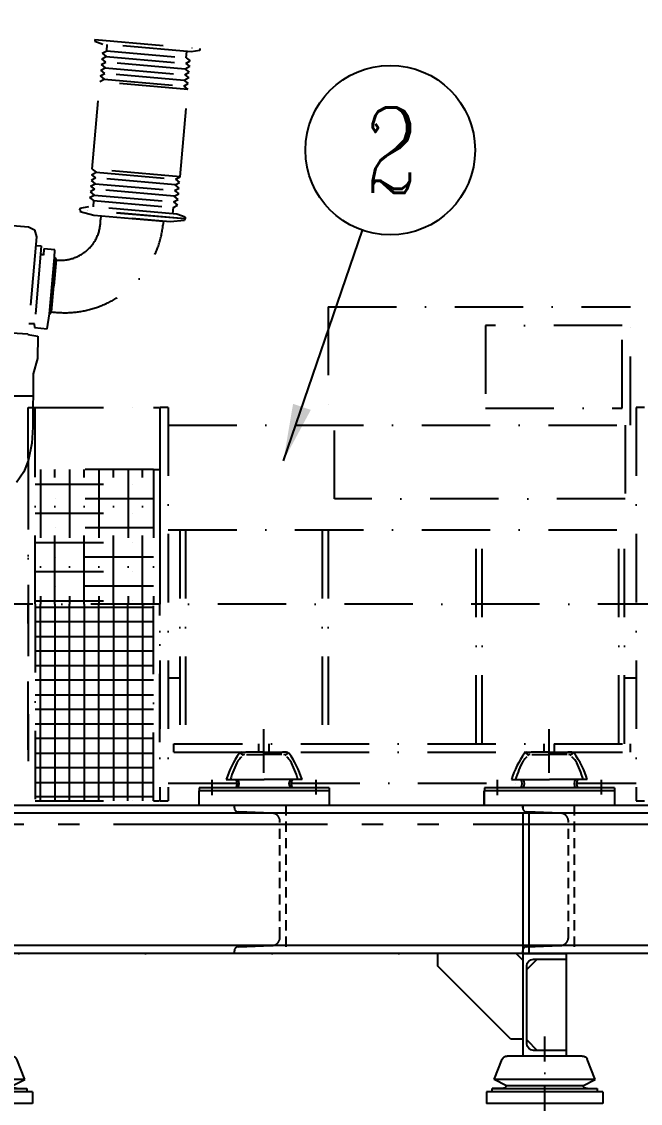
# Model space of a CAD drawing. Extents: x 33214 to 95067, y 8279 to 51908.
# Drawn here: x 43888 to 44972, y 43238 to 45136 of the extents above; entities that cross this region are included whole.
import ezdxf
from ezdxf.enums import TextEntityAlignment as Align

# ---------------------------------------------------------------- set-up
doc = ezdxf.new("R2010")
doc.units = 0
doc.header["$LTSCALE"] = 300
doc.header["$MEASUREMENT"] = 0
for name, pattern in [('CENTRUML1', [11, 6, -2, 1, -2]), ('DASHEDTHIN0', [4, 2.5, -1.5]), ('DIVIDE2', [0.625, 0.25, -0.125, 0, -0.125, 0, -0.125]), ('PHANTOM', [2.1, 1.25, -0.2, 0.125, -0.2, 0.125, -0.2]), ('SNT-025', [0.74, 0.4, -0.17, 0, -0.17]), ('STP-035', [0.24, 0.15, -0.09]), ('STRECKAD1', [10, 5, -5])]:
    doc.linetypes.add(name, pattern=pattern)
for name, color, linetype in [('CENTRL-LMEK0', 2, 'CENTRUML1'), ('CO1', 1, 'CONTINUOUS'), ('DAMPER', 6, 'CONTINUOUS'), ('HIDDLN-LMEC0', 3, 'DASHEDTHIN0'), ('INNERG-LMEK0', 2, 'CONTINUOUS'), ('KOMP', 1, 'CONTINUOUS'), ('OBRYS', 6, 'CONTINUOUS'), ('POSNR', 2, 'CONTINUOUS'), ('Poz', 1, 'CONTINUOUS'), ('S0CO3', 3, 'CONTINUOUS'), ('S0PH1', 1, 'PHANTOM'), ('S0TX1', 1, 'CONTINUOUS'), ('SKYMLI-LMEK0', 3, 'STRECKAD1')]:
    doc.layers.add(name, color=color, linetype=linetype)
doc.styles.add('LIT2_5', font='Romanc.shx', dxfattribs={"width": 0.85})
doc.styles.get("Standard").update_dxf_attribs({"font": 'txt.shx', "height": 100})
doc.dimstyles.get("Standard").update_dxf_attribs({"dimscale": 100, "dimtxt": 100, "dimasz": 1, "dimexe": 0.05, "dimexo": 0.05, "dimgap": 0.5, "dimtad": 1, "dimdec": 0, "dimdsep": 46, "dimtxsty": 'STANDARD', "dimcen": 1.5, "dimclrd": 1, "dimclre": 1, "dimclrt": 2, "dimadec": 0, "dimazin": 0, "dimtfac": 1, "dimtdec": 0, "dimtmove": 2, "dimatfit": 3, "dimfxl": 1, "dimtolj": 1, "dimarcsym": 0})

# ---------------------------------------------------------------- blocks, each defined once
blk = doc.blocks.new('POS')
at = {"layer": 'POSNR'}
blk.add_circle((0, 0), 148.7, dxfattribs=at)
at = {"layer": 'S0TX1', "linetype": 'Continuous', "style": 'LIT2_5', "width": 0.723514}
blk.add_attdef('POS', text='', height=150, dxfattribs=at).set_placement((1.8, -75.1), align=Align.CENTER)
blk = doc.blocks.new('VIBRAKLOSSE')
at = {"layer": 'S0CO3', "linetype": 'Continuous'}
for p, q in [((-221.2, 55), (-186.6, 144.1)), ((-164.4, 157.5), (164.4, 157.5)), ((221.2, 55), (186.6, 144.1)), ((-221.2, 55), (221.2, 55)), ((-166.7, 26.6), (-221.2, 55)), ((166.7, 26.6), (221.2, 55)), ((-255, 0), (255, 0)), ((-255, 0), (-255, -50)), ((230, 15), (-230, 15)), ((-230, 15), (-230, 0)), ((-166.7, 26.6), (166.7, 26.6)), ((187.8, 15), (230, 15)), ((230, 0), (230, 15)), ((255, 0), (255, -50)), ((-255, -50), (255, -50))]:
    blk.add_line(p, q, dxfattribs=at)
for centre, start, end in [((-164.4, 132.5), 90, 152.468), ((164.4, 132.5), 27.532, 90), ((-187.8, 40), 270, 332.468), ((187.8, 40), 207.532, 270)]:
    blk.add_arc(centre, 25, start, end, dxfattribs=at)
at = {"layer": 'S0PH1', "linetype": 'SNT-025'}
blk.add_line((0, -88.2), (0, 242.8), dxfattribs=at)
blk = doc.blocks.new('U180')
at = {"layer": 'S0CO3', "linetype": 'Continuous'}
for p, q in [((0, 450), (-187.5, 450)), ((-187.5, 450), (-187.5, 425)), ((0, 0), (0, 450)), ((-45, 425), (-187.5, 425)), ((-15, 55), (-15, 395)), ((-187.5, 25), (-45, 25)), ((-187.5, 25), (-187.5, 0)), ((-187.5, 0), (0, 0))]:
    blk.add_line(p, q, dxfattribs=at)
for centre, start, end in [((-45, 395), 0, 90), ((-45, 55), 270, 0)]:
    blk.add_arc(centre, 30, start, end, dxfattribs=at)
blk = doc.blocks.new('FUNDAM2')
at = {"layer": 'CENTRL-LMEK0'}
for p, q in [((3541.3, 1418.6), (3541.3, 1351.9)), ((3996.9, 1418.6), (3996.9, 1354.3)), ((4791.3, 1418.6), (4791.3, 1351.9)), ((5246.9, 1418.6), (5246.9, 1354.3))]:
    blk.add_line(p, q, dxfattribs=at)
at = {"layer": 'DAMPER'}
for p, q in [((3672.3, 1541), (3690.5, 1541)), ((3720.6, 1541), (3690.5, 1541)), ((3693.2, 1529.5), (3770.6, 1529.5)), ((3770.6, 1541), (3720.6, 1541)), ((3770.6, 1541), (3820.6, 1541)), ((3848.1, 1529.5), (3770.6, 1529.5)), ((3820.6, 1541), (3850.8, 1541)), ((3869, 1541), (3850.8, 1541)), ((4922.3, 1541), (4940.5, 1541)), ((4970.6, 1541), (4940.5, 1541)), ((4943.2, 1529.5), (5020.6, 1529.5)), ((5020.6, 1541), (4970.6, 1541)), ((5020.6, 1541), (5070.6, 1541)), ((5098.1, 1529.5), (5020.6, 1529.5)), ((5070.6, 1541), (5100.8, 1541)), ((5119, 1541), (5100.8, 1541)), ((3485.6, 1384.2), (3485.6, 1371)), ((3645.6, 1384.2), (3485.6, 1384.2)), ((3604.4, 1420.5), (3645.6, 1420.5)), ((3645.6, 1420.5), (3770.6, 1420.5)), ((3895.6, 1384.2), (3645.6, 1384.2)), ((3895.6, 1420.5), (3770.6, 1420.5)), ((3936.9, 1420.5), (3895.6, 1420.5)), ((4055.6, 1384.2), (3895.6, 1384.2)), ((4055.6, 1384.2), (4055.6, 1371)), ((4895.6, 1384.2), (4735.6, 1384.2)), ((4735.6, 1384.2), (4735.6, 1371)), ((4854.4, 1420.5), (4895.6, 1420.5)), ((4895.6, 1420.5), (5020.6, 1420.5)), ((5145.6, 1384.2), (4895.6, 1384.2)), ((5145.6, 1420.5), (5020.6, 1420.5)), ((5186.9, 1420.5), (5145.6, 1420.5)), ((5305.6, 1384.2), (5145.6, 1384.2)), ((5305.6, 1384.2), (5305.6, 1371)), ((4055.6, 1371), (3485.6, 1371)), ((5305.6, 1371), (4735.6, 1371))]:
    blk.add_line(p, q, dxfattribs=at)
for centre, radius, start, end in [((3995.8, 1296.5), 410.5, 144.4201, 162.4257), ((3870.1, 1323.6), 279.2, 135.288, 140.0986), ((3672.3, 1528.5), 12.5, 90, 146.4666), ((3676.6, 1538.6), 8.04, 184.8908, 271.4288), ((3685.1, 1517.5), 12.5, 90, 146.4666), ((3856.2, 1517.5), 12.5, 33.5334, 90), ((3864.6, 1538.6), 8.04, 268.5712, 355.1092), ((3869, 1528.5), 12.5, 33.5334, 90), ((3671.2, 1323.6), 279.2, 39.9014, 44.712), ((3545.5, 1296.5), 410.5, 17.5743, 35.5799), ((5245.8, 1296.5), 410.5, 144.4201, 162.4257), ((5120.1, 1323.6), 279.2, 135.288, 140.0986), ((4922.3, 1528.5), 12.5, 90, 146.4666), ((4926.6, 1538.6), 8.04, 184.8908, 271.4288), ((4935.1, 1517.5), 12.5, 90, 146.4666), ((5106.2, 1517.5), 12.5, 33.5334, 90), ((5114.6, 1538.6), 8.04, 268.5712, 355.1092), ((5119, 1528.5), 12.5, 33.5334, 90), ((4921.2, 1323.6), 279.2, 39.9014, 44.712), ((4795.5, 1296.5), 410.5, 17.5743, 35.5799), ((4062.7, 1290), 459.1, 152.4005, 163.4917), ((3478.5, 1290), 459.1, 16.5083, 27.5995), ((5312.7, 1290), 459.1, 152.4005, 163.4917), ((4728.5, 1290), 459.1, 16.5083, 27.5995), ((3623.2, 1402.4), 28.9, 321.1124, 38.8876), ((3632.8, 1402.4), 28.9, 321.1124, 38.8876), ((3908.4, 1402.4), 28.9, 141.1124, 218.8876), ((3918.1, 1402.4), 28.9, 141.1124, 218.8876), ((4873.2, 1402.4), 28.9, 321.1124, 38.8876), ((4882.8, 1402.4), 28.9, 321.1124, 38.8876), ((5158.4, 1402.4), 28.9, 141.1124, 218.8876), ((5168.1, 1402.4), 28.9, 141.1124, 218.8876)]:
    blk.add_arc(centre, radius, start, end, dxfattribs=at)
at = {"layer": 'HIDDLN-LMEC0'}
blk.add_line((4734.5, 1307.5), (4734.5, 1370), dxfattribs=at)
at = {"layer": 'INNERG-LMEK0'}
for p, q in [((4055.6, 1371), (3485.6, 1371)), ((3485.6, 1308.5), (3485.6, 1371)), ((4055.6, 1371), (4055.6, 1308.5)), ((4735.6, 1308.5), (4735.6, 1371)), ((5305.6, 1371), (4735.6, 1371)), ((5305.6, 1371), (5305.6, 1308.5)), ((454.1, 1307.5), (6766.8, 1307.5)), ((6766.8, 1272.5), (-1608.2, 1272.5)), ((6766.8, 692.5), (86, 692.5)), ((5054.1, 657.5), (-398, 657.5))]:
    blk.add_line(p, q, dxfattribs=at)
blk.add_lwpolyline([(6754.3, 657.5), (-1595.7, 657.5)], dxfattribs=at)
at = {"layer": 'S0CO3', "linetype": 'Continuous'}
for p, q in [((4906.1, 657.5), (4906.1, 1272.5)), ((4931.2, 1272.5), (4931.2, 657.5)), ((4532, 601.1), (4532, 657.5)), ((4906.1, 626), (4874.5, 657.5)), ((4921.2, 587), (4966.8, 632.5)), ((5093.7, 632.5), (5093.7, 232.5)), ((4850.7, 282.5), (4532, 601.1)), ((4850.7, 282.5), (4906.1, 282.5)), ((4921.2, 278), (4966.8, 232.5))]:
    blk.add_line(p, q, dxfattribs=at)
at = {"layer": 'SKYMLI-LMEK0'}
for p, q in [((3640, 1295.8), (3640, 1307.5)), ((3640, 1307.5), (3865, 1307.5)), ((4890, 1307.5), (5115, 1307.5)), ((4904.2, 1295.8), (4904.2, 1307.5)), ((4904.2, 1307.5), (5129.2, 1307.5)), ((4906.3, 1296.8), (4906.3, 1308.5)), ((3804.9, 1272.5), (3657.5, 1278.3)), ((5069, 1272.5), (4921.7, 1278.3)), ((3640, 657.5), (3640, 669.2)), ((3657.5, 686.7), (3804.9, 692.5)), ((4904.2, 657.5), (4904.2, 669.2)), ((4921.7, 686.7), (5069, 692.5)), ((3865, 657.5), (3640, 657.5)), ((5129.2, 657.5), (4904.2, 657.5))]:
    blk.add_line(p, q, dxfattribs=at)
at = {"layer": 'SKYMLI-LMEK0', "linetype": 'STP-035'}
for p, q in [((3865, 1307.5), (3865, 657.5)), ((5129.2, 1307.5), (5129.2, 657.5)), ((3839.9, 727.5), (3839.9, 1237.5)), ((5104, 727.5), (5104, 1237.5))]:
    blk.add_line(p, q, dxfattribs=at)
at = {"layer": 'SKYMLI-LMEK0'}
for centre, radius, start, end in [((3657.5, 1295.8), 17.5, 180, 270), ((4921.7, 1295.8), 17.5, 180, 270), ((3804.9, 1237.5), 35, 0, 90), ((5069, 1237.5), 35, 0, 90), ((3804.9, 727.5), 35, 270, 0), ((5069, 727.5), 35, 270, 0), ((3657.5, 669.2), 17.5, 90, 180), ((4921.7, 669.2), 17.5, 90, 180)]:
    blk.add_arc(centre, radius, start, end, dxfattribs=at)
at = {"layer": 'S0CO3', "linetype": 'Continuous', "xscale": -1}
for name, p in [('U180', (4906.2, 207.5)), ('VIBRAKLOSSE', (2500, 50)), ('VIBRAKLOSSE', (5000, 50))]:
    blk.add_blockref(name, p, dxfattribs=at)
blk = doc.blocks.new('*X55')
at = {"layer": 'OBRYS', "color": 0}
for p, q in [((84.763054, 142.481445), (84.763054, 176.987442)), ((87.323051, 176.987442), (87.323051, 142.481445)), ((89.883057, 142.481445), (89.883057, 176.987442)), ((92.443054, 176.987442), (92.443054, 142.481445)), ((95.003052, 142.481445), (95.003052, 176.987442)), ((97.563057, 176.987442), (97.563057, 142.481445)), ((100.123055, 142.481445), (100.123055, 176.987442)), ((102.683052, 176.987442), (102.683052, 142.481445)), ((83.827057, 176.427444), (104.599052, 176.427444)), ((104.599052, 173.867447), (83.827057, 173.867447)), ((83.827057, 171.307449), (104.599052, 171.307449)), ((104.599052, 168.747452), (83.827057, 168.747452)), ((83.827057, 166.187454), (104.599052, 166.187454)), ((104.599052, 163.627441), (83.827057, 163.627441)), ((83.827057, 161.067444), (104.599052, 161.067444)), ((104.599052, 158.507446), (83.827057, 158.507446)), ((83.827057, 155.947449), (104.599052, 155.947449)), ((104.599052, 153.387451), (83.827057, 153.387451)), ((83.827057, 150.827454), (104.599052, 150.827454)), ((104.599052, 148.267441), (83.827057, 148.267441)), ((83.827057, 145.707443), (104.599052, 145.707443)), ((104.599052, 143.147446), (83.827057, 143.147446))]:
    blk.add_line(p, q, dxfattribs=at)

msp = doc.modelspace()

# ---------------------------------------------------------------- linework, layer by layer
at = {"layer": 'KOMP', "linetype": 'SNT-025'}
for p, q in [((44016.1, 45104.9, -64.8), (44015.9, 45102, -64.8)), ((44015.9, 45102, -64.8), (44030.4, 45096.7, -64.8)), ((44016.1, 45104.9, -64.8), (44200.4, 45088.8, -64.8)), ((44184.9, 45083.2, -64.8), (44030.4, 45096.7, -64.8)), ((44037, 45085.1, -64.8), (44037.9, 45096, -64.8)), ((44028.2, 45070.8, -64.8), (44036.1, 45075.1, -64.8)), ((44029.1, 45080.7, -64.8), (44037, 45085.1, -64.8)), ((44029.1, 45080.7, -64.8), (44036.1, 45075.1, -64.8)), ((44036.1, 45075.1, -64.8), (44175.6, 45062.9, -64.8)), ((44037, 45085.1, -64.8), (44176.4, 45072.9, -64.8)), ((44176.4, 45072.9, -64.8), (44177.4, 45083.8, -64.8)), ((44200.2, 45085.8, -64.8), (44184.9, 45083.2, -64.8)), ((44200.4, 45088.8, -64.8), (44200.2, 45085.8, -64.8)), ((44026.4, 45050.8, -64.8), (44034.3, 45055.2, -64.8)), ((44027.3, 45060.8, -64.8), (44035.2, 45065.1, -64.8)), ((44027.3, 45060.8, -64.8), (44034.3, 45055.2, -64.8)), ((44035.2, 45065.1, -64.8), (44028.2, 45070.8, -64.8)), ((44034.3, 45055.2, -64.8), (44173.8, 45043, -64.8)), ((44174.7, 45052.9, -64.8), (44035.2, 45065.1, -64.8)), ((44182.6, 45057.3, -64.8), (44174.7, 45052.9, -64.8)), ((44175.6, 45062.9, -64.8), (44183.5, 45067.2, -64.8)), ((44175.6, 45062.9, -64.8), (44182.6, 45057.3, -64.8)), ((44176.4, 45072.9, -64.8), (44183.5, 45067.2, -64.8)), ((44024.7, 45030.9, -64.8), (44032.6, 45035.2, -64.8)), ((44025.6, 45040.9, -64.8), (44033.5, 45045.2, -64.8)), ((44025.6, 45040.9, -64.8), (44032.6, 45035.2, -64.8)), ((44033.5, 45045.2, -64.8), (44026.4, 45050.8, -64.8)), ((44032.6, 45035.2, -64.8), (44172.1, 45023, -64.8)), ((44172.9, 45033, -64.8), (44033.5, 45045.2, -64.8)), ((44180.9, 45037.3, -64.8), (44172.9, 45033, -64.8)), ((44173.8, 45043, -64.8), (44181.7, 45047.3, -64.8)), ((44173.8, 45043, -64.8), (44180.9, 45037.3, -64.8)), ((44174.7, 45052.9, -64.8), (44181.7, 45047.3, -64.8)), ((44011.3, 44877.5, -64.8), (44024.7, 45030.9, -64.8)), ((44179.1, 45017.4, -64.8), (44024.7, 45030.9, -64.8)), ((44165.7, 44864, -64.8), (44179.1, 45017.4, -64.8)), ((44172.1, 45023, -64.8), (44180, 45027.4, -64.8)), ((44172.1, 45023, -64.8), (44179.1, 45017.4, -64.8)), ((44172.9, 45033, -64.8), (44180, 45027.4, -64.8)), ((44010.4, 44867.5, -64.8), (44018.3, 44871.9, -64.8)), ((44010.4, 44867.5, -64.8), (44017.4, 44861.9, -64.8)), ((44165.7, 44864, -64.8), (44011.3, 44877.5, -64.8)), ((44011.3, 44877.5, -64.8), (44018.3, 44871.9, -64.8)), ((44018.3, 44871.9, -64.8), (44157.8, 44859.7, -64.8)), ((44008.7, 44847.6, -64.8), (44016.6, 44851.9, -64.8)), ((44008.7, 44847.6, -64.8), (44015.7, 44842, -64.8)), ((44017.4, 44861.9, -64.8), (44009.5, 44857.6, -64.8)), ((44009.5, 44857.6, -64.8), (44016.6, 44851.9, -64.8)), ((44016.6, 44851.9, -64.8), (44156, 44839.7, -64.8)), ((44156.9, 44849.7, -64.8), (44017.4, 44861.9, -64.8)), ((44156.9, 44849.7, -64.8), (44164.8, 44854, -64.8)), ((44163.9, 44844.1, -64.8), (44156.9, 44849.7, -64.8)), ((44157.8, 44859.7, -64.8), (44165.7, 44864, -64.8)), ((44157.8, 44859.7, -64.8), (44164.8, 44854, -64.8)), ((44006.9, 44827.7, -64.8), (44014.8, 44832, -64.8)), ((44006.9, 44827.7, -64.8), (44014, 44822.1, -64.8)), ((44015.7, 44842, -64.8), (44007.8, 44837.7, -64.8)), ((44007.8, 44837.7, -64.8), (44014.8, 44832, -64.8)), ((44014.8, 44832, -64.8), (44154.3, 44819.8, -64.8)), ((44155.2, 44829.8, -64.8), (44015.7, 44842, -64.8)), ((44155.2, 44829.8, -64.8), (44163.1, 44834.1, -64.8)), ((44162.2, 44824.1, -64.8), (44155.2, 44829.8, -64.8)), ((44156, 44839.7, -64.8), (44163.9, 44844.1, -64.8)), ((44156, 44839.7, -64.8), (44163.1, 44834.1, -64.8)), ((43990, 44806.1), (43990.2, 44809.1)), ((43990.2, 44809.1, -64.8), (44005.5, 44811.8, -64.8)), ((44160, 44798.2, -64.8), (44005.5, 44811.8, -64.8)), ((44014, 44822.1, -64.8), (44013, 44811.1, -64.8)), ((44014, 44822.1, -64.8), (44153.4, 44809.9, -64.8)), ((44153.4, 44809.9, -64.8), (44152.5, 44798.9, -64.8)), ((44153.4, 44809.9, -64.8), (44161.3, 44814.2, -64.8)), ((44154.3, 44819.8, -64.8), (44162.2, 44824.1, -64.8)), ((44154.3, 44819.8, -64.8), (44161.3, 44814.2, -64.8)), ((44174.3, 44790), (43990, 44806.1)), ((43990.5, 44806), (43990.2, 44803.1)), ((43990.2, 44803.1), (44014.6, 44796.7)), ((44173.8, 44790), (43990.5, 44806)), ((44014.6, 44796.7), (44081.5, 44790.8)), ((44026.7, 44795.6), (44026.1, 44788.4)), ((44081.5, 44790.8), (44136.3, 44786)), ((44148.4, 44784.9), (44081.5, 44790.8)), ((44174.5, 44793, -64.8), (44160, 44798.2, -64.8)), ((44173.8, 44790), (44173.5, 44787)), ((44174.5, 44793, -64.8), (44174.3, 44790, -64.8)), ((43839.4, 44781), (43900.1, 44776.1)), ((43900.1, 44776.1), (43910.1, 44770.8)), ((43910.1, 44770.8), (43913.8, 44758.5)), ((44136.3, 44786), (44135.6, 44778.8)), ((44173.5, 44787), (44148.4, 44784.9)), ((43913.8, 44758.5), (43898.7, 44587.6)), ((43922.1, 44742.8), (43910.5, 44606.1)), ((43913.1, 44743.6), (43922.1, 44742.8)), ((43927, 44737.4), (43926.4, 44726.5)), ((43945.9, 44735.8), (43927, 44737.4)), ((43945.3, 44722.2), (43945.9, 44735.8)), ((43926.4, 44726.5), (43920.8, 44728.2)), ((43936.8, 44623.5), (43945.3, 44722.2)), ((43946.1, 44722.1), (43941.8, 44672.8)), ((43948.3, 44718.1), (43944.3, 44672.6)), ((43945.3, 44722.2), (43946.1, 44722.1)), ((43946.1, 44722.1), (43948.3, 44718.1)), ((43937.4, 44623.5), (43941.8, 44672.8)), ((43940.4, 44627), (43944.3, 44672.6)), ((43932.6, 44597), (43936.8, 44623.5)), ((43936.8, 44623.5), (43937.4, 44623.5)), ((43937.4, 44623.5), (43940.4, 44627)), ((44424.9, 44636), (44954.9, 44636)), ((44424.9, 44636), (44424.9, 44428.4)), ((44954.9, 44428.4), (44954.9, 44636)), ((43910.5, 44606.1), (43900.4, 44606.1)), ((43909.6, 44606.2), (43910.1, 44599.7)), ((43910.1, 44599.7), (43932.6, 44597)), ((44700.9, 44603.3), (44700.9, 44458.1)), ((44940.5, 44603.3), (44700.9, 44603.3)), ((44940.5, 44458.1), (44940.5, 44603.3)), ((43898.7, 44587.6), (43826.2, 44592.4)), ((43898.8, 44587.3), (43916.3, 44584.2)), ((43916.3, 44584.2), (43915.6, 44545.4)), ((43915.6, 44545.4), (43908.3, 44518)), ((43908.3, 44518), (43907.7, 44424.7)), ((43907.9, 44478.8), (43810.4, 44478.9)), ((43899.3, 44370.4), (43899.3, 44459.4)), ((43899.3, 44459.4), (43911.3, 44459.4)), ((43911.3, 44114.8), (43911.3, 44459.4)), ((43911.3, 44459.4), (44119.1, 44459.4)), ((44119.1, 44459.4), (44129.1, 44459.4)), ((44129.9, 44459.4), (44129.9, 43769.4)), ((44144.9, 44459.4), (44129.9, 44459.4)), ((44144.9, 44459.4), (44144.9, 43769.4)), ((44700.9, 44458.1), (44940.5, 44458.1)), ((44979.9, 44459.4), (44964.9, 44459.4)), ((44964.9, 44459.4), (44964.9, 43769.4)), ((44144.9, 44428.4), (44964.9, 44428.4)), ((44436.5, 44298.9), (44436.5, 44428.4)), ((44945.9, 44428.4), (44945.9, 44298.9)), ((43907.7, 44424.7), (43905.6, 44396.9)), ((43905.6, 44396.9), (43899.3, 44365.2)), ((43899.4, 44365.7), (43891.5, 44346.1)), ((43899.3, 44370.4), (43899.3, 44114.4)), ((43899.3, 44365.3), (43899.3, 43838.6)), ((44129.9, 44356.6), (44129.9, 44114.4)), ((43891.5, 44346.1), (43878.6, 44327.8)), ((44119, 44350.4), (43911.3, 44350.4)), ((43920.7, 44350.4), (43920.7, 44114.4)), ((43946.3, 44114.4), (43946.3, 44350.4)), ((43971.9, 44350.4), (43971.9, 44114.4)), ((43997.5, 44114.4), (43997.5, 44350.4)), ((44023.1, 44350.4), (44023.1, 44114.4)), ((44048.7, 44114.4), (44048.7, 44350.4)), ((44074.3, 44350.4), (44074.3, 44114.4)), ((44099.9, 44114.4), (44099.9, 44350.4)), ((44119, 44350.4), (44119.1, 44114)), ((44119, 44350.4), (44129.9, 44350.4)), ((43911.3, 44324.8), (44119, 44324.8)), ((44119, 44299.2), (43911.3, 44299.2)), ((44945.9, 44298.9), (44436.5, 44298.9)), ((43911.3, 44273.6), (44119, 44273.6)), ((44119, 44248), (43911.3, 44248)), ((44144.9, 44244.4), (44964.9, 44244.4)), ((44164.9, 44244.4), (44164.9, 43869.4)), ((44174.9, 44244.4), (44174.9, 43869.4)), ((44414.9, 44244.4), (44414.9, 43869.4)), ((44424.9, 44244.4), (44424.9, 43869.4)), ((44684.9, 43869.4), (44684.9, 44244.4)), ((44694.9, 43869.4), (44694.9, 44244.4)), ((44934.9, 43869.4), (44934.9, 44244.4)), ((44944.9, 43869.4), (44944.9, 44244.4)), ((43911.3, 44222.4), (44119, 44222.4)), ((44119, 44196.8), (43911.3, 44196.8)), ((43911.3, 44171.2), (44119, 44171.2)), ((44119, 44145.6), (43911.3, 44145.6)), ((43899.3, 44114.4), (42542.9, 44114.4)), ((43899.3, 44114.4), (42647.8, 44114.4)), ((43899.3, 43858.4), (43899.3, 44114.4)), ((45239.9, 44114.4), (43899.3, 44114.4)), ((43911.3, 44120), (44119, 44120)), ((43911.3, 44114), (43911.3, 43769.3)), ((44101.8, 44114.4), (44103.2, 44114.4)), ((44101.8, 44114.3), (44103.2, 44114.3)), ((44119.1, 43769.3), (44119.1, 44114)), ((44129.9, 43872.1), (44129.9, 44114.4)), ((44159.9, 43984.4), (44144.9, 43984.4)), ((44164.9, 43984.4), (44159.9, 43984.4)), ((44964.9, 43984.4), (44944.9, 43984.4)), ((44312.3, 43818.3), (44312.3, 43894.6)), ((44812.3, 43818.3), (44812.3, 43894.6)), ((44154.9, 43854.4), (44154.9, 43869.4)), ((44154.9, 43869.4), (44954.9, 43869.4)), ((44303.3, 43869.4), (44303.3, 43854.4)), ((44321.3, 43869.4), (44321.3, 43854.4)), ((44803.3, 43869.4), (44803.3, 43854.4)), ((44821.3, 43869.4), (44821.3, 43854.4)), ((44954.9, 43854.4), (44954.9, 43869.4)), ((44154.9, 43854.4), (44954.9, 43854.4)), ((44144.9, 43800.4), (44265.4, 43800.4)), ((44360.5, 43800.4), (44765.4, 43800.4)), ((44860.5, 43800.4), (44964.9, 43800.4)), ((43911.3, 43769.3), (44119.1, 43769.3)), ((44119.1, 43769.3), (44129.1, 43769.3)), ((44129.9, 43769.4), (44144.9, 43769.4)), ((44964.9, 43769.4), (44979.9, 43769.4)), ((44942.3, 43501.4), (42645.5, 43501.4))]:
    msp.add_line(p, q, dxfattribs=at)
at = {"layer": 'KOMP', "linetype": 'Continuous'}
msp.add_lwpolyline([(45510.9, 43501.4), (42160.9, 43501.4), (42160.9, 45251.4), (45510.9, 45251.4)], close=True, dxfattribs=at)
at = {"layer": 'KOMP', "linetype": 'SNT-025'}
for centre, radius, start, end in [((43963.3, 44799), 173.5, 262.3922, 353.3275), ((43956.5, 44787.2), 69.6, 263.2751, 0.9571)]:
    msp.add_arc(centre, radius, start, end, dxfattribs=at)
at = {"layer": 'S0PH1', "flags": 128}
msp.add_lwpolyline([(38379.1, 43728.4), (45306.8, 43728.4), (45306.8, 43936.4), (49802.6, 43936.4)], dxfattribs=at)

# ---------------------------------------------------------------- block references
at = {"layer": 'KOMP', "linetype": 'SNT-025', "xscale": 10, "yscale": 10, "zscale": 10}
msp.add_blockref('*X55', (43073, 42344.5), dxfattribs=at)
at = {"layer": 'POSNR', "linetype": 'SNT-025'}
ref = msp.add_blockref('POS', (44534, 44910.7), dxfattribs=at)
ref.add_attrib('POS', '2', dxfattribs={"layer": 'Poz', "color": 2, "linetype": 'Continuous', "height": 150, "style": 'LIT2_5', "width": 0.723514}).set_placement((44535.8, 44835.6), align=Align.CENTER)
at = {"layer": 'S0PH1', "linetype": 'DIVIDE2', "xscale": 0.4, "yscale": 0.4, "zscale": 0.4}
msp.add_blockref('FUNDAM2', (42804.7, 43238.4), dxfattribs=at)

# ---------------------------------------------------------------- leaders
at = {"layer": 'CO1', "linetype": 'Continuous'}
msp.add_leader([(44346.7, 44365.7), (44485.6, 44770.1)], dimstyle='STANDARD', override={"dimgap": 0.1, "dimtad": 0}, dxfattribs=at)

doc.saveas('drawing.dxf')
